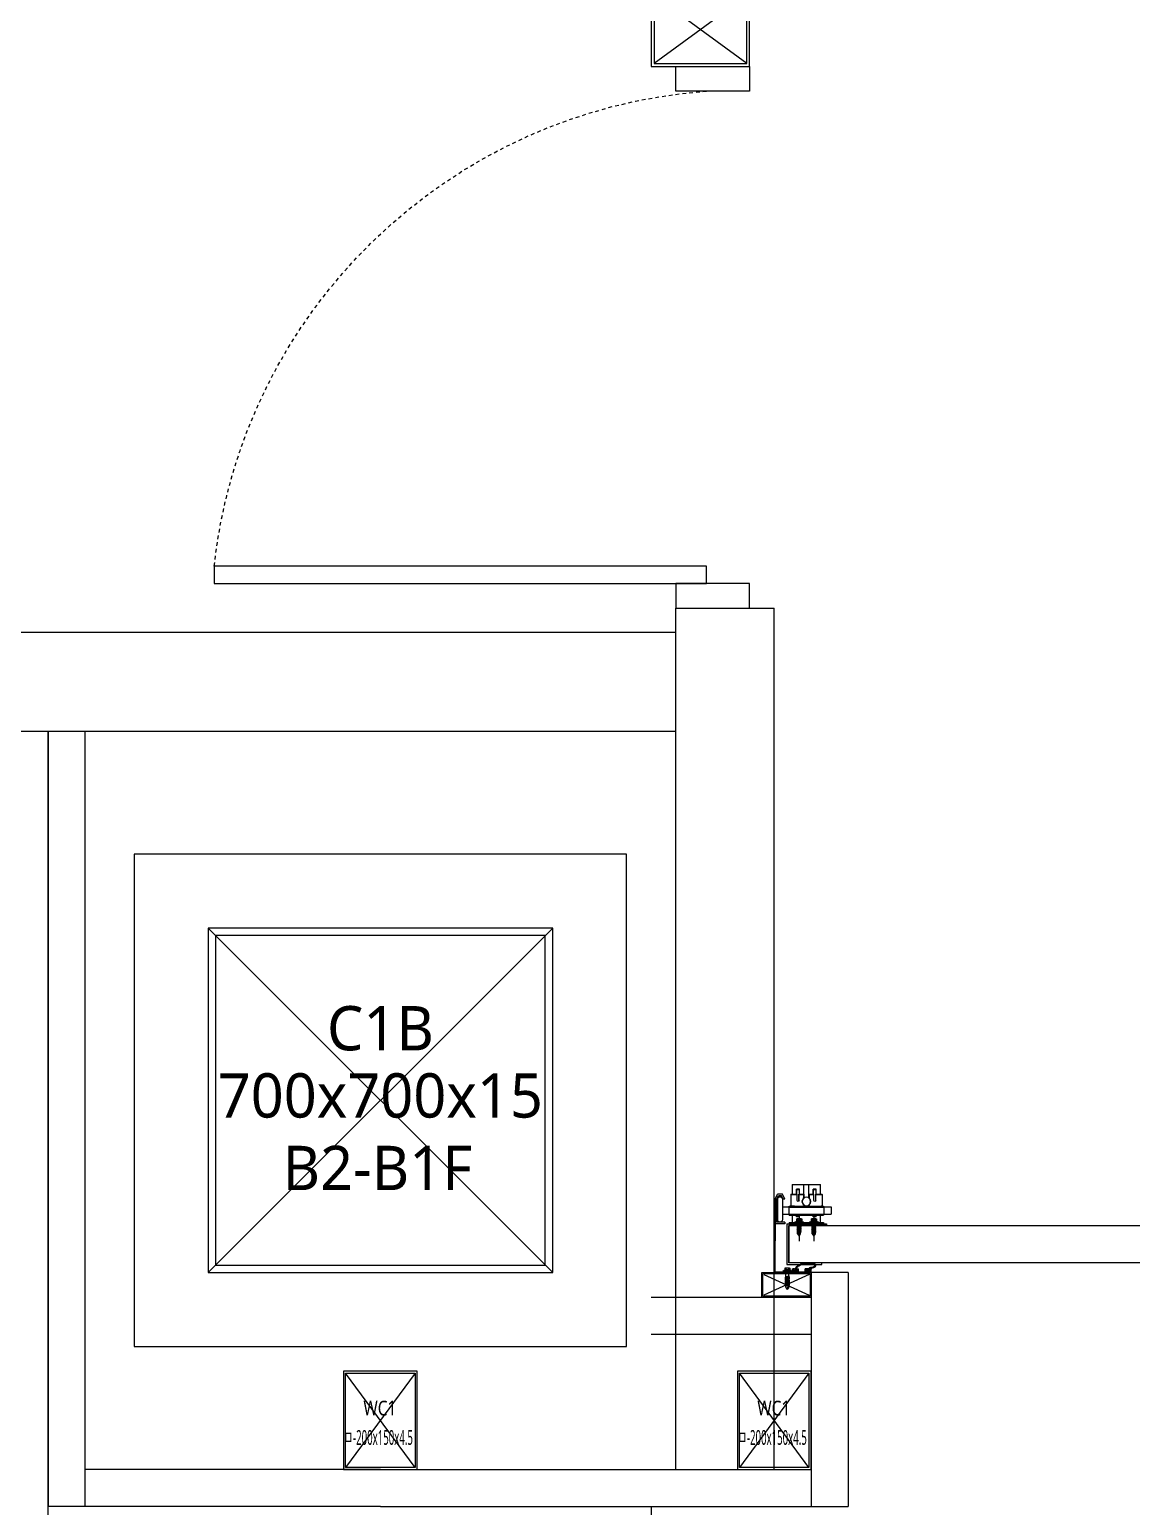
# Model space of a CAD drawing. Header units: millimetres. Extents: x 13515 to 183937, y -33900 to -660.
# Drawn here: x 57550.71 to 57585.74, y -20423.35 to -20376.39 of the extents above; entities that cross this region are included whole.
import ezdxf
from ezdxf.enums import TextEntityAlignment as Align

# ---------------------------------------------------------------- set-up
doc = ezdxf.new("R2010")
doc.units = ezdxf.units.MM
doc.header["$LTSCALE"] = 100
doc.header["$MEASUREMENT"] = 0
doc.header["$PDSIZE"] = -10
doc.linetypes.add('A0-000 XR 평면도$0$HID', pattern=[2.5, 1.5, -1])
doc.layers.get('0').update_dxf_attribs({"linetype": 'CONTINUOUS'})
doc.layers.get('Defpoints').update_dxf_attribs({"color": 171, "linetype": 'CONTINUOUS'})
doc.layers.add('#프레임 라인', color=189, linetype='CONTINUOUS', plot=False)
for name, color, linetype in [('A0-000 XR 평면도$0$DOOR', 4, 'CONTINUOUS'), ('A0-000 XR 평면도$0$DOOR(OPEN ELE)', 5, 'CONTINUOUS'), ('A0-000 XR 평면도$0$STEEL', 5, 'CONTINUOUS'), ('ELE9', 9, 'CONTINUOUS'), ('FIN(패널-T75 글라스울)', 6, 'CONTINUOUS'), ('h COLUMN', 252, 'CONTINUOUS'), ('OVERHEAD DOOR - 1', 4, 'CONTINUOUS'), ('OVERHEAD DOOR - ETC', 252, 'CONTINUOUS'), ('WC', 2, 'CONTINUOUS')]:
    doc.layers.add(name, color=color, linetype=linetype)
doc.styles.add('TE', font='malgun_0.ttf')

# ---------------------------------------------------------------- blocks, each defined once
blk = doc.blocks.new('*U143')
at = {"color": 0, "linetype": 'ByBlock'}
for p, q in [((100, 75), (-100, 75)), ((-100, 75), (-100, -75)), ((-95.5, 70.5), (95.5, 70.5)), ((-95.5, -70.5), (-95.5, 70.5)), ((95.5, 70.5), (95.5, -70.5)), ((100, -75), (100, 75)), ((-100, -75), (100, -75)), ((95.5, -70.5), (-95.5, -70.5))]:
    blk.add_line(p, q, dxfattribs=at)
at = {"layer": 'Defpoints'}
blk.add_point((0, 0), dxfattribs=at)
blk = doc.blocks.new('WC1')
at = {"layer": 'h COLUMN', "ltscale": 0.1}
for p, q in [((70.5, -95.5), (-70.5, 95.5)), ((70.5, 95.5), (-70.5, -95.5))]:
    blk.add_line(p, q, dxfattribs=at)
at = {"layer": 'h COLUMN', "ltscale": 0.1, "rotation": 90}
blk.add_blockref('*U143', (0, 0), dxfattribs=at)
at = {"layer": 'Defpoints', "style": 'TE'}
for s, width, p in [('WC1', 0.8, (-34.4, 24.8)), ('ㅁ-200x150x4.5', 0.5, (-74.3, -34.8))]:
    blk.add_text(s, height=30, dxfattribs=dict(at, width=width)).set_placement(p, align=Align.MIDDLE_LEFT)
blk = doc.blocks.new('지하2층 WC1 2 배치')
at = {"layer": 'WC'}
for p in [(49700, -77700), (50500, -77700)]:
    blk.add_blockref('WC1', p, dxfattribs=at)
blk = doc.blocks.new('C1B-B2-B1F')
at = {"layer": '#프레임 라인', "ltscale": 0.1}
blk.add_lwpolyline([(-500, -500), (500, -500), (500, 500), (-500, 500)], close=True, dxfattribs=at)
for points in [[(-350, -350), (350, -350), (350, 350), (-350, 350)], [(-335, -335), (335, -335), (335, 335), (-335, 335)]]:
    blk.add_lwpolyline(points, close=True)
at = {"layer": 'Defpoints', "ltscale": 10000}
for p, q in [((-350, -350), (350, 350)), ((350, -350), (-350, 350))]:
    blk.add_line(p, q, dxfattribs=at)
at = {"layer": 'Defpoints', "style": 'TE'}
for s, p in [('C1B', (0.1, 101.5)), ('700x700x15', (-0.1, -35.1)), ('B2-B1F', (-6, -182.3))]:
    blk.add_text(s, height=90, dxfattribs=at).set_placement(p, align=Align.CENTER)
blk = doc.blocks.new('A$Ca9da7916')
at = {"layer": 'OVERHEAD DOOR - ETC'}
h = blk.add_hatch(color=256, dxfattribs=at)
h.dxf.hatch_style = 1
edge = h.paths.add_edge_path()
edge.add_line((708.3, 872.7), (708.3, 870.7))
edge.add_spline(control_points=[(708.3, 870.7), (708.8, 871), (709.4, 871.3), (709.8, 871.7)], knot_values=[0, 0, 0, 0, 1.802776, 1.802776, 1.802776, 1.802776], degree=3, periodic=0)
edge.add_line((709.8, 871.7), (710, 872))
edge.add_line((710, 872), (710.7, 872.4))
edge.add_line((710.7, 872.4), (711.1, 873.3))
edge.add_line((711.1, 873.3), (711.5, 874.6))
edge.add_spline(control_points=[(711.5, 874.6), (712, 878.8), (712.6, 883.7), (718.5, 884.7), (720, 880.4), (721.2, 875.8), (721.6, 868), (720.8, 862.4), (720.2, 858.9)], knot_values=[0, 0, 0, 0, 10.510022, 12.30215, 15.888405, 21.408051, 27.790202, 38.523805, 38.523805, 38.523805, 38.523805], degree=3, periodic=0)
edge.add_spline(control_points=[(720.2, 858.9), (720.2, 858.9), (719.6, 855.7), (717.2, 848.1), (711.5, 843.1), (708.3, 840.3)], knot_values=[81.368069, 81.368069, 81.368069, 81.368069, 81.427954, 91.382666, 103.911951, 103.911951, 103.911951, 103.911951], degree=3, periodic=0)
edge.add_line((708.3, 840.3), (708.3, 839.7))
edge.add_line((708.3, 839.7), (706.3, 839.7))
edge.add_line((706.3, 839.7), (706.3, 847.7))
edge.add_line((706.3, 847.7), (708.3, 847.7))
edge.add_line((708.3, 847.7), (708.3, 842.3))
edge.add_spline(control_points=[(708.3, 842.3), (708.7, 842.6), (709.1, 843), (709.4, 843.3)], knot_values=[101.110526, 101.110526, 101.110526, 101.110526, 102.614786, 102.614786, 102.614786, 102.614786], degree=3, periodic=0)
edge.add_line((709.4, 843.3), (709.8, 843.3))
edge.add_line((709.8, 843.3), (709.8, 843.6))
edge.add_spline(control_points=[(709.8, 843.6), (709.9, 843.7), (710, 843.8), (711.3, 845), (712.4, 846.1), (713.9, 847.9), (714.4, 848.5), (715.2, 849.7), (715.6, 850.4), (716.8, 852.6), (717.5, 854.4), (718.3, 857), (718.5, 858), (718.7, 859), (718.7, 859), (718.8, 859.1)], knot_values=[81.408921, 81.408921, 81.408921, 81.408921, 81.846453, 81.846453, 86.724969, 86.724969, 89.164228, 89.164228, 91.603486, 91.603486, 97.394899, 97.394899, 100.290605, 100.290605, 100.605478, 100.605478, 100.605478, 100.605478], degree=3, periodic=0)
edge.add_spline(control_points=[(718.8, 859.1), (718.9, 859.9), (719.1, 860.7), (719.4, 862.7), (719.5, 863.9), (719.6, 865.7), (719.7, 866.3), (719.7, 866.9)], knot_values=[72.981686, 72.981686, 72.981686, 72.981686, 75.56252, 75.56252, 79.405214, 79.405214, 81.408921, 81.408921, 81.408921, 81.408921], degree=3, periodic=0)
edge.add_spline(control_points=[(719.7, 866.9), (719.8, 867.7), (719.8, 868.5), (719.9, 869.4), (719.9, 869.5), (719.9, 869.6)], knot_values=[24.457688, 24.457688, 24.457688, 24.457688, 26.980257, 26.980257, 27.239597, 27.239597, 27.239597, 27.239597], degree=3, periodic=0)
edge.add_spline(control_points=[(719.9, 869.6), (719.9, 870.5), (719.9, 871.4), (719.8, 873.3), (719.7, 874.3), (719.4, 876.3), (719.2, 877.2), (718.9, 878.7), (718.7, 879.2), (718.5, 880), (718.4, 880.2), (718.3, 880.8), (718.2, 881), (718, 881.6), (717.9, 881.8), (717.7, 882.3), (717.6, 882.5), (717.4, 882.7), (717.3, 882.8), (717.3, 882.8), (717.3, 882.8), (717.2, 882.8), (717.2, 882.8), (717.2, 882.9), (717.1, 882.9), (716.8, 882.8), (716.7, 882.8), (716.4, 882.7), (716.3, 882.7), (716, 882.5), (715.9, 882.4), (715.6, 882.1), (715.4, 881.8), (714.5, 881.5), (714.4, 880.9), (714, 880.1), (713.6, 879.4), (713.5, 878.4), (713.4, 877.8), (712.9, 874)], knot_values=[0, 0, 0, 0, 2.699013, 2.699013, 5.918469, 5.918469, 9.137924, 9.137924, 10.747652, 10.747652, 11.552515, 11.552515, 12.357379, 12.357379, 13.187027, 13.187027, 14.016674, 14.016674, 14.846322, 14.846322, 15.271824, 15.271824, 15.697327, 15.697327, 16.368626, 16.368626, 17.039926, 17.039926, 17.711225, 17.711225, 18.939482, 18.939482, 20.167739, 20.167739, 21.883718, 21.883718, 23.599698, 23.599698, 24.457688, 24.457688, 24.457688, 24.457688], degree=3, periodic=0)
edge.add_spline(control_points=[(712.9, 874), (712.8, 873.5), (712.6, 872.9), (712.1, 872), (711.8, 871.6), (711.4, 871.2), (711.3, 871), (711, 870.7), (710.8, 870.6), (710.3, 870.2), (710, 870), (709.5, 869.6), (709.3, 869.5), (708.3, 868.7)], knot_values=[0, 0, 0, 0, 1.654202, 1.654202, 2.776859, 2.776859, 3.338188, 3.338188, 3.899517, 3.899517, 4.888564, 4.888564, 5.545615, 5.545615, 5.545615, 5.545615], degree=3, periodic=0)
edge.add_line((708.3, 868.7), (708.3, 864.7))
edge.add_line((708.3, 864.7), (706.3, 864.7))
edge.add_line((706.3, 864.7), (706.3, 872.7))
edge.add_line((706.3, 872.7), (708.3, 872.7))
at = {"layer": 'FIN(패널-T75 글라스울)'}
for p, q in [((702, 950), (227, 950)), ((227, 0), (227, 950)), ((702, 950), (702, 875)), ((702, 875), (227, 875)), ((302, 0), (302, 875)), ((577, 550), (577, 875)), ((652, 550), (652, 875))]:
    blk.add_line(p, q, dxfattribs=at)
at = {"layer": 'OVERHEAD DOOR - 1', "lineweight": 0}
for p, q in [((722, 3370.4), (722, 829.6)), ((798, 829.6), (798, 3370.4)), ((798, 829.6), (722, 829.6))]:
    blk.add_line(p, q, dxfattribs=at)
at = {"layer": 'OVERHEAD DOOR - ETC'}
for p, q in [((798, 906.2), (798, 829.6)), ((801.2, 906.2), (798, 906.2)), ((801.2, 825.4), (801.2, 906.2)), ((801.2, 830.3), (801.2, 900.3)), ((803.5, 900.3), (801.2, 900.3)), ((803.5, 830.3), (803.5, 900.3)), ((818.5, 830.3), (818.5, 900.3)), ((835.5, 915.9), (820.5, 915.9)), ((820.5, 900.3), (820.5, 915.9)), ((820.5, 830.7), (820.5, 900.3)), ((820.5, 830.3), (820.5, 900.3)), ((835, 830.3), (835, 900.3)), ((835.5, 900.3), (835.5, 915.9)), ((835.5, 830.7), (835.5, 900.3)), ((837, 830.3), (837, 900.3)), ((702, 875), (652, 875)), ((652, 875), (652, 775)), ((654, 871), (654, 779)), ((698, 873), (656, 873)), ((698, 779), (656, 871)), ((698, 871), (656, 779)), ((700, 779), (700, 871)), ((702, 875), (708.8, 875)), ((702, 875), (702, 874.6)), ((702, 775), (702, 875)), ((702, 873.4), (702, 838.6)), ((703.3, 873.7), (708.3, 873.7)), ((703.3, 873.7), (703.3, 864.1)), ((706.3, 872.7), (706.3, 864.7)), ((706.3, 872.7), (708.3, 872.7)), ((706.3, 872.7), (708.3, 872.7)), ((706.3, 864.7), (706.3, 872.7)), ((706.3, 872.7), (708.3, 872.7)), ((706.3, 864.7), (706.3, 872.7)), ((708.3, 871.7), (708.3, 873.7)), ((708.3, 870.7), (708.3, 872.7)), ((708.3, 872.7), (708.3, 870.7)), ((708.3, 872.7), (708.3, 870.7)), ((708.3, 871.7), (709.8, 871.7)), ((709.8, 871.7), (709.8, 874)), ((710, 872), (709.8, 871.7)), ((710.7, 872.4), (710, 872)), ((711.1, 873.3), (710.7, 872.4)), ((711.5, 874.6), (711.1, 873.3)), ((718.8, 825.4), (718.8, 896.8)), ((718.8, 896.8), (722, 896.8)), ((816.5, 880.5), (766.1, 880.5)), ((776.3, 880.5), (781.1, 883.6)), ((781.3, 879.7), (776.3, 880.5)), ((781.1, 877.3), (776.3, 880.5)), ((781.1, 883.6), (784.6, 883.6)), ((781.1, 877.3), (785.4, 877.3)), ((783.8, 877.3), (781.3, 879.7)), ((783.2, 883.6), (785, 879.3)), ((784.6, 884.6), (783.8, 883.6)), ((785, 879.3), (783.8, 877.3)), ((784.2, 883.6), (784.6, 884.6)), ((784.6, 884.6), (788, 876.3)), ((784.6, 884.6), (788, 876.3)), ((784.6, 883.6), (784.6, 884.6)), ((784.6, 884.6), (785.4, 883.6)), ((787.2, 877.3), (784.6, 883.6)), ((785, 879.3), (786.2, 876.3)), ((785, 879.3), (786.2, 876.3)), ((785, 878.3), (785, 879.3)), ((785, 879.3), (785.8, 878.3)), ((785.4, 877.3), (785, 878.3)), ((785.4, 883.6), (786.4, 883.6)), ((785.4, 883.6), (788, 877.3)), ((786.2, 876.3), (785.4, 877.3)), ((786.4, 884.6), (785.6, 883.6)), ((785.8, 878.3), (786.2, 877.3)), ((786, 883.6), (786.4, 884.6)), ((786.2, 877.3), (787.2, 877.3)), ((786.6, 877.3), (786.2, 876.3)), ((786.2, 876.3), (787, 877.3)), ((786.2, 877.3), (786.2, 876.3)), ((786.4, 884.6), (789.9, 876.3)), ((786.4, 884.6), (789.9, 876.3)), ((786.4, 883.6), (786.4, 884.6)), ((786.4, 884.6), (787.2, 883.6)), ((789.1, 877.3), (786.4, 883.6)), ((787.2, 883.6), (788.3, 883.6)), ((787.2, 883.6), (789.9, 877.3)), ((788, 876.3), (787.2, 877.3)), ((788.3, 884.6), (787.5, 883.6)), ((787.9, 883.6), (788.3, 884.6)), ((788, 877.3), (789.1, 877.3)), ((788.4, 877.3), (788, 876.3)), ((788, 876.3), (788.8, 877.3)), ((788, 877.3), (788, 876.3)), ((788.3, 884.6), (791.7, 876.3)), ((788.3, 884.6), (791.7, 876.3)), ((788.3, 883.6), (788.3, 884.6)), ((788.3, 884.6), (789.1, 883.6)), ((790.9, 877.3), (788.3, 883.6)), ((789.1, 883.6), (790.1, 883.6)), ((789.1, 883.6), (791.7, 877.3)), ((789.9, 876.3), (789.1, 877.3)), ((790.1, 884.6), (789.3, 883.6)), ((789.7, 883.6), (790.1, 884.6)), ((789.9, 877.3), (790.9, 877.3)), ((790.3, 877.3), (789.9, 876.3)), ((789.9, 876.3), (790.7, 877.3)), ((789.9, 877.3), (789.9, 876.3)), ((790.1, 884.6), (793.5, 876.3)), ((790.1, 884.6), (793.5, 876.3)), ((790.1, 883.6), (790.1, 884.6)), ((790.1, 884.6), (790.9, 883.6)), ((792.7, 877.3), (790.1, 883.6)), ((790.9, 883.6), (791.9, 883.6)), ((790.9, 883.6), (793.5, 877.3)), ((791.7, 876.3), (790.9, 877.3)), ((791.9, 884.6), (791.1, 883.6)), ((791.5, 883.6), (791.9, 884.6)), ((791.7, 877.3), (792.7, 877.3)), ((792.1, 877.3), (791.7, 876.3)), ((791.7, 876.3), (792.5, 877.3)), ((791.7, 877.3), (791.7, 876.3)), ((791.9, 884.6), (795.4, 876.3)), ((791.9, 884.6), (795.4, 876.3)), ((791.9, 883.6), (791.9, 884.6)), ((791.9, 884.6), (792.7, 883.6)), ((794.6, 877.3), (791.9, 883.6)), ((792.7, 883.6), (793.8, 883.6)), ((792.7, 883.6), (795.4, 877.3)), ((793.5, 876.3), (792.7, 877.3)), ((793.8, 884.6), (793, 883.6)), ((793.4, 883.6), (793.8, 884.6)), ((793.5, 877.3), (794.6, 877.3)), ((793.9, 877.3), (793.5, 876.3)), ((793.5, 876.3), (794.3, 877.3)), ((793.5, 877.3), (793.5, 876.3)), ((793.8, 884.6), (797.2, 876.3)), ((793.8, 884.6), (797.2, 876.3)), ((793.8, 883.6), (793.8, 884.6)), ((793.8, 884.6), (794.6, 883.6)), ((796.4, 877.3), (793.8, 883.6)), ((794.6, 883.6), (795.6, 883.6)), ((794.6, 883.6), (797.2, 877.3)), ((795.4, 876.3), (794.6, 877.3)), ((795.6, 884.6), (794.8, 883.6)), ((795.2, 883.6), (795.6, 884.6)), ((795.4, 877.3), (796.4, 877.3)), ((795.8, 877.3), (795.4, 876.3)), ((795.4, 876.3), (796.2, 877.3)), ((795.4, 877.3), (795.4, 876.3)), ((795.6, 884.6), (799, 876.3)), ((795.6, 884.6), (799, 876.3)), ((795.6, 883.6), (795.6, 884.6)), ((795.6, 884.6), (796.4, 883.6)), ((798.2, 877.3), (795.6, 883.6)), ((796.4, 883.6), (797.4, 883.6)), ((796.4, 883.6), (799, 877.3)), ((797.2, 876.3), (796.4, 877.3)), ((797.4, 884.6), (796.6, 883.6)), ((797, 883.6), (797.4, 884.6)), ((797.2, 877.3), (798.2, 877.3)), ((797.6, 877.3), (797.2, 876.3)), ((797.2, 876.3), (798, 877.3)), ((797.2, 877.3), (797.2, 876.3)), ((797.4, 884.6), (800.9, 876.3)), ((797.4, 884.6), (800.9, 876.3)), ((797.4, 883.6), (797.4, 884.6)), ((797.4, 884.6), (798.2, 883.6)), ((800, 877.3), (797.4, 883.6)), ((798.2, 883.6), (799.3, 883.6)), ((798.2, 883.6), (800.9, 877.3)), ((799, 876.3), (798.2, 877.3)), ((799.3, 884.6), (798.5, 883.6)), ((798.9, 883.6), (799.3, 884.6)), ((799, 877.3), (800, 877.3)), ((799.4, 877.3), (799, 876.3)), ((799, 876.3), (799.8, 877.3)), ((799, 877.3), (799, 876.3)), ((799.3, 884.6), (802.7, 876.3)), ((799.3, 884.6), (802.7, 876.3)), ((799.3, 883.6), (799.3, 884.6)), ((799.3, 884.6), (800.1, 883.6)), ((801.9, 877.3), (799.3, 883.6)), ((800.9, 876.3), (800, 877.3)), ((800.1, 883.6), (801.1, 883.6)), ((800.1, 883.6), (802.7, 877.3)), ((801.1, 884.6), (800.3, 883.6)), ((800.7, 883.6), (801.1, 884.6)), ((800.9, 877.3), (801.9, 877.3)), ((801.3, 877.3), (800.9, 876.3)), ((800.9, 876.3), (801.7, 877.3)), ((800.9, 877.3), (800.9, 876.3)), ((801.1, 884.6), (803.5, 878.7)), ((801.1, 883.6), (801.1, 884.6)), ((801.1, 884.6), (801.9, 883.6)), ((803.5, 877.8), (801.1, 883.6)), ((801.9, 883.6), (803.5, 883.6)), ((801.9, 883.6), (803.5, 879.8)), ((802.7, 876.3), (801.9, 877.3)), ((802.7, 877.3), (803.5, 877.3)), ((803.1, 877.3), (802.7, 876.3)), ((802.7, 876.3), (803.5, 877.3)), ((802.7, 877.3), (802.7, 876.3)), ((803.5, 894), (818.5, 894)), ((803.5, 894), (804.5, 894)), ((804.3, 889.5), (803.5, 889.5)), ((803.5, 889.5), (803.5, 871.5)), ((803.5, 871.5), (804.3, 871.5)), ((807.3, 884.8), (804.3, 889.5)), ((804.3, 889.5), (804.3, 871.5)), ((804.3, 871.5), (804.3, 889.5)), ((804.3, 871.5), (807.3, 876.2)), ((811, 885.7), (807.3, 885.7)), ((807.3, 885.7), (807.3, 875.2)), ((807.3, 876.2), (807.3, 884.8)), ((811, 883.2), (807.3, 883.2)), ((811, 877.7), (807.3, 877.7)), ((811, 875.2), (807.3, 875.2)), ((811.5, 884.5), (811.5, 876.4)), ((815.5, 885.3), (815.5, 879.3)), ((815.5, 885.3), (818.5, 885.3)), ((815.5, 879.3), (818.5, 879.3)), ((815.8, 885), (815.8, 879.5)), ((815.8, 885), (818.5, 885)), ((815.8, 879.5), (818.5, 879.5)), ((837, 889.6), (837.4, 896.2)), ((837.1, 894), (837, 894)), ((860.5, 897), (838.4, 897)), ((848.5, 884.3), (861.5, 884.3)), ((848.5, 884.1), (861.5, 884.1)), ((848.5, 880.5), (861.5, 880.5)), ((848.5, 880.3), (861.5, 880.3)), ((861.5, 870.8), (853.6, 870.8)), ((854, 870.3), (880.2, 870.3)), ((860.5, 884.1), (860.5, 897)), ((860.5, 897), (861.5, 896.5)), ((860.5, 870.8), (860.5, 880.5)), ((861.5, 884.1), (861.5, 896.5)), ((861.5, 894), (881.2, 894)), ((861.5, 885.3), (871.2, 885.3)), ((861.5, 885), (871, 885)), ((861.5, 870.8), (861.5, 880.5)), ((861.5, 879.5), (871, 879.5)), ((861.5, 879.3), (871.2, 879.3)), ((871, 879.5), (871, 885)), ((871.2, 885.3), (871.2, 879.3)), ((881.2, 836.5), (881.2, 894)), ((702, 848), (702, 800)), ((703, 856), (703.3, 856.5)), ((703.3, 855.5), (703, 856)), ((703.3, 864.1), (708.3, 864.1)), ((703.3, 856.5), (703.3, 861.8)), ((703.3, 850.2), (703.3, 855.5)), ((703.3, 847.9), (708.3, 847.9)), ((703.3, 838.3), (703.3, 847.9)), ((704.3, 862.8), (709.8, 862.8)), ((704.3, 849.2), (709.8, 849.2)), ((706.3, 864.7), (708.3, 864.7)), ((708.3, 864.7), (706.3, 864.7)), ((708.3, 864.7), (706.3, 864.7)), ((706.3, 839.7), (706.3, 847.7)), ((706.3, 847.7), (708.3, 847.7)), ((706.3, 839.7), (706.3, 847.7)), ((706.3, 847.7), (708.3, 847.7)), ((706.3, 839.7), (706.3, 847.7)), ((706.3, 847.7), (708.3, 847.7)), ((708.3, 868.7), (708.3, 864.1)), ((708.3, 868.7), (709.8, 868.7)), ((708.3, 864.7), (708.3, 868.7)), ((708.3, 868.7), (708.3, 864.7)), ((708.3, 868.7), (708.3, 864.7)), ((708.3, 843.3), (708.3, 847.9)), ((708.3, 847.7), (708.3, 842.3)), ((708.3, 847.7), (708.3, 842.3)), ((708.3, 847.7), (708.3, 842.3)), ((708.3, 843.3), (709.8, 843.3)), ((708.3, 840.3), (708.3, 838.3)), ((708.3, 840.3), (709.8, 840.3)), ((708.3, 840.3), (708.3, 839.7)), ((708.3, 840.3), (708.3, 839.7)), ((708.3, 840.3), (708.3, 839.7)), ((709.4, 843.3), (709.8, 843.3)), ((709.4, 843.3), (709.8, 843.3)), ((709.8, 868.7), (709.8, 862.8)), ((709.8, 843.3), (709.8, 849.2)), ((709.8, 843.3), (709.8, 843.6)), ((709.8, 843.3), (709.8, 843.6)), ((709.8, 840.3), (709.8, 838)), ((816.5, 850.5), (766.1, 850.5)), ((776.3, 850.5), (781.1, 853.6)), ((781.3, 849.7), (776.3, 850.5)), ((781.1, 847.3), (776.3, 850.5)), ((781.1, 853.6), (784.6, 853.6)), ((781.1, 847.3), (785.4, 847.3)), ((783.8, 847.3), (781.3, 849.7)), ((783.2, 853.6), (785, 849.3)), ((784.6, 854.6), (783.8, 853.6)), ((785, 849.3), (783.8, 847.3)), ((784.2, 853.6), (784.6, 854.6)), ((784.6, 854.6), (788, 846.3)), ((784.6, 854.6), (788, 846.3)), ((784.6, 853.6), (784.6, 854.6)), ((784.6, 854.6), (785.4, 853.6)), ((787.2, 847.3), (784.6, 853.6)), ((785, 849.3), (786.2, 846.3)), ((785, 849.3), (786.2, 846.3)), ((785, 848.3), (785, 849.3)), ((785, 849.3), (785.8, 848.3)), ((785.4, 847.3), (785, 848.3)), ((785.4, 853.6), (786.4, 853.6)), ((785.4, 853.6), (788, 847.3)), ((786.2, 846.3), (785.4, 847.3)), ((786.4, 854.6), (785.6, 853.6)), ((785.8, 848.3), (786.2, 847.3)), ((786, 853.6), (786.4, 854.6)), ((786.2, 847.3), (787.2, 847.3)), ((786.6, 847.3), (786.2, 846.3)), ((786.2, 846.3), (787, 847.3)), ((786.2, 847.3), (786.2, 846.3)), ((786.4, 854.6), (789.9, 846.3)), ((786.4, 854.6), (789.9, 846.3)), ((786.4, 853.6), (786.4, 854.6)), ((786.4, 854.6), (787.2, 853.6)), ((789.1, 847.3), (786.4, 853.6)), ((787.2, 853.6), (788.3, 853.6)), ((787.2, 853.6), (789.9, 847.3)), ((788, 846.3), (787.2, 847.3)), ((788.3, 854.6), (787.5, 853.6)), ((787.9, 853.6), (788.3, 854.6)), ((788, 847.3), (789.1, 847.3)), ((788.4, 847.3), (788, 846.3)), ((788, 846.3), (788.8, 847.3)), ((788, 847.3), (788, 846.3)), ((788.3, 854.6), (791.7, 846.3)), ((788.3, 854.6), (791.7, 846.3)), ((788.3, 853.6), (788.3, 854.6)), ((788.3, 854.6), (789.1, 853.6)), ((790.9, 847.3), (788.3, 853.6)), ((789.1, 853.6), (790.1, 853.6)), ((789.1, 853.6), (791.7, 847.3)), ((789.9, 846.3), (789.1, 847.3)), ((790.1, 854.6), (789.3, 853.6)), ((789.7, 853.6), (790.1, 854.6)), ((789.9, 847.3), (790.9, 847.3)), ((790.3, 847.3), (789.9, 846.3)), ((789.9, 846.3), (790.7, 847.3)), ((789.9, 847.3), (789.9, 846.3)), ((790.1, 854.6), (793.5, 846.3)), ((790.1, 854.6), (793.5, 846.3)), ((790.1, 853.6), (790.1, 854.6)), ((790.1, 854.6), (790.9, 853.6)), ((792.7, 847.3), (790.1, 853.6)), ((790.9, 853.6), (791.9, 853.6)), ((790.9, 853.6), (793.5, 847.3)), ((791.7, 846.3), (790.9, 847.3)), ((791.9, 854.6), (791.1, 853.6)), ((791.5, 853.6), (791.9, 854.6)), ((791.7, 847.3), (792.7, 847.3)), ((792.1, 847.3), (791.7, 846.3)), ((791.7, 846.3), (792.5, 847.3)), ((791.7, 847.3), (791.7, 846.3)), ((791.9, 854.6), (795.4, 846.3)), ((791.9, 854.6), (795.4, 846.3)), ((791.9, 853.6), (791.9, 854.6)), ((791.9, 854.6), (792.7, 853.6)), ((794.6, 847.3), (791.9, 853.6)), ((792.7, 853.6), (793.8, 853.6)), ((792.7, 853.6), (795.4, 847.3)), ((793.5, 846.3), (792.7, 847.3)), ((793.8, 854.6), (793, 853.6)), ((793.4, 853.6), (793.8, 854.6)), ((793.5, 847.3), (794.6, 847.3)), ((793.9, 847.3), (793.5, 846.3)), ((793.5, 846.3), (794.3, 847.3)), ((793.5, 847.3), (793.5, 846.3)), ((793.8, 854.6), (797.2, 846.3)), ((793.8, 854.6), (797.2, 846.3)), ((793.8, 853.6), (793.8, 854.6)), ((793.8, 854.6), (794.6, 853.6)), ((796.4, 847.3), (793.8, 853.6)), ((794.6, 853.6), (795.6, 853.6)), ((794.6, 853.6), (797.2, 847.3)), ((795.4, 846.3), (794.6, 847.3)), ((795.6, 854.6), (794.8, 853.6)), ((795.2, 853.6), (795.6, 854.6)), ((795.4, 847.3), (796.4, 847.3)), ((795.8, 847.3), (795.4, 846.3)), ((795.4, 846.3), (796.2, 847.3)), ((795.4, 847.3), (795.4, 846.3)), ((795.6, 854.6), (799, 846.3)), ((795.6, 854.6), (799, 846.3)), ((795.6, 853.6), (795.6, 854.6)), ((795.6, 854.6), (796.4, 853.6)), ((798.2, 847.3), (795.6, 853.6)), ((796.4, 853.6), (797.4, 853.6)), ((796.4, 853.6), (799, 847.3)), ((797.2, 846.3), (796.4, 847.3)), ((797.4, 854.6), (796.6, 853.6)), ((797, 853.6), (797.4, 854.6)), ((797.2, 847.3), (798.2, 847.3)), ((797.6, 847.3), (797.2, 846.3)), ((797.2, 846.3), (798, 847.3)), ((797.2, 847.3), (797.2, 846.3)), ((797.4, 854.6), (800.9, 846.3)), ((797.4, 854.6), (800.9, 846.3)), ((797.4, 853.6), (797.4, 854.6)), ((797.4, 854.6), (798.2, 853.6)), ((800, 847.3), (797.4, 853.6)), ((798.2, 853.6), (799.3, 853.6)), ((798.2, 853.6), (800.9, 847.3)), ((799, 846.3), (798.2, 847.3)), ((799.3, 854.6), (798.5, 853.6)), ((798.9, 853.6), (799.3, 854.6)), ((799, 847.3), (800, 847.3)), ((799.4, 847.3), (799, 846.3)), ((799, 846.3), (799.8, 847.3)), ((799, 847.3), (799, 846.3)), ((799.3, 854.6), (802.7, 846.3)), ((799.3, 854.6), (802.7, 846.3)), ((799.3, 853.6), (799.3, 854.6)), ((799.3, 854.6), (800.1, 853.6)), ((801.9, 847.3), (799.3, 853.6)), ((800.9, 846.3), (800, 847.3)), ((800.1, 853.6), (801.1, 853.6)), ((800.1, 853.6), (802.7, 847.3)), ((801.1, 854.6), (800.3, 853.6)), ((800.7, 853.6), (801.1, 854.6)), ((800.9, 847.3), (801.9, 847.3)), ((801.3, 847.3), (800.9, 846.3)), ((800.9, 846.3), (801.7, 847.3)), ((800.9, 847.3), (800.9, 846.3)), ((801.1, 854.6), (803.5, 848.7)), ((801.1, 853.6), (801.1, 854.6)), ((801.1, 854.6), (801.9, 853.6)), ((803.5, 847.8), (801.1, 853.6)), ((801.9, 853.6), (803.5, 853.6)), ((801.9, 853.6), (803.5, 849.8)), ((802.7, 846.3), (801.9, 847.3)), ((802.7, 847.3), (803.5, 847.3)), ((803.1, 847.3), (802.7, 846.3)), ((802.7, 846.3), (803.5, 847.3)), ((802.7, 847.3), (802.7, 846.3)), ((804.3, 859.5), (803.5, 859.5)), ((803.5, 859.5), (803.5, 841.5)), ((803.5, 841.5), (804.3, 841.5)), ((807.3, 854.8), (804.3, 859.5)), ((804.3, 859.5), (804.3, 841.5)), ((804.3, 841.5), (804.3, 859.5)), ((804.3, 841.5), (807.3, 846.2)), ((811, 855.7), (807.3, 855.7)), ((807.3, 855.7), (807.3, 845.2)), ((807.3, 846.2), (807.3, 854.8)), ((811, 853.2), (807.3, 853.2)), ((811, 847.7), (807.3, 847.7)), ((811, 845.2), (807.3, 845.2)), ((811.5, 854.5), (811.5, 846.4)), ((815.5, 851.3), (815.5, 845.3)), ((815.5, 851.3), (818.5, 851.3)), ((815.5, 845.3), (818.5, 845.3)), ((815.8, 851), (815.8, 845.5)), ((815.8, 851), (818.5, 851)), ((815.8, 845.5), (818.5, 845.5)), ((837, 840.9), (837.4, 834.3)), ((848.5, 850.3), (861.5, 850.3)), ((848.5, 850.1), (861.5, 850.1)), ((848.5, 846.5), (861.5, 846.5)), ((848.5, 846.3), (861.5, 846.3)), ((861.5, 859.8), (853.6, 859.8)), ((854, 860.3), (880.2, 860.3)), ((860.5, 850.1), (860.5, 859.8)), ((860.5, 833.5), (860.5, 846.5)), ((861.5, 850.1), (861.5, 859.8)), ((861.5, 851.3), (871.2, 851.3)), ((861.5, 851), (871, 851)), ((861.5, 834), (861.5, 846.5)), ((861.5, 845.5), (871, 845.5)), ((861.5, 845.3), (871.2, 845.3)), ((871, 845.5), (871, 851)), ((871.2, 851.3), (871.2, 845.3)), ((881.2, 861.3), (881.2, 869.3)), ((672.4, 829.7), (667.6, 826.5)), ((672.5, 827.2), (667.6, 826.5)), ((667.6, 826.5), (672.4, 823.4)), ((672.4, 829.7), (676.6, 829.7)), ((672.4, 823.4), (675.8, 823.4)), ((675, 829.7), (672.5, 827.2)), ((674.4, 823.4), (676.2, 827.6)), ((676.2, 827.6), (675, 829.7)), ((675.8, 822.4), (675, 823.4)), ((675.4, 823.4), (675.8, 822.4)), ((675.8, 822.4), (679.2, 830.7)), ((675.8, 822.4), (679.2, 830.7)), ((678.4, 829.7), (675.8, 823.4)), ((675.8, 823.4), (675.8, 822.4)), ((675.8, 822.4), (676.6, 823.4)), ((676.2, 827.6), (677.4, 830.7)), ((676.2, 827.6), (677.4, 830.7)), ((676.6, 829.7), (676.2, 828.6)), ((676.2, 828.6), (676.2, 827.6)), ((676.2, 827.6), (677, 828.6)), ((677.4, 830.7), (676.6, 829.7)), ((676.6, 823.4), (679.2, 829.7)), ((676.6, 823.4), (677.7, 823.4)), ((677.7, 822.4), (676.9, 823.4)), ((677, 828.6), (677.4, 829.7)), ((677.3, 823.4), (677.7, 822.4)), ((677.4, 829.7), (677.4, 830.7)), ((677.8, 829.7), (677.4, 830.7)), ((677.4, 830.7), (678.2, 829.7)), ((677.4, 829.7), (678.4, 829.7)), ((677.7, 822.4), (681.1, 830.7)), ((677.7, 822.4), (681.1, 830.7)), ((680.3, 829.7), (677.7, 823.4)), ((677.7, 823.4), (677.7, 822.4)), ((677.7, 822.4), (678.5, 823.4)), ((679.2, 830.7), (678.4, 829.7)), ((678.5, 823.4), (681.1, 829.7)), ((678.5, 823.4), (679.5, 823.4)), ((679.5, 822.4), (678.7, 823.4)), ((679.1, 823.4), (679.5, 822.4)), ((679.6, 829.7), (679.2, 830.7)), ((679.2, 830.7), (680, 829.7)), ((679.2, 829.7), (679.2, 830.7)), ((679.2, 829.7), (680.3, 829.7)), ((679.5, 822.4), (682.9, 830.7)), ((679.5, 822.4), (682.9, 830.7)), ((682.1, 829.7), (679.5, 823.4)), ((679.5, 823.4), (679.5, 822.4)), ((679.5, 822.4), (680.3, 823.4)), ((681.1, 830.7), (680.3, 829.7)), ((680.3, 823.4), (682.9, 829.7)), ((680.3, 823.4), (681.3, 823.4)), ((681.3, 822.4), (680.5, 823.4)), ((680.9, 823.4), (681.3, 822.4)), ((681.5, 829.7), (681.1, 830.7)), ((681.1, 830.7), (681.9, 829.7)), ((681.1, 829.7), (681.1, 830.7)), ((681.1, 829.7), (682.1, 829.7)), ((681.3, 822.4), (684.7, 830.7)), ((681.3, 822.4), (684.7, 830.7)), ((683.9, 829.7), (681.3, 823.4)), ((681.3, 823.4), (681.3, 822.4)), ((681.3, 822.4), (682.1, 823.4)), ((682.9, 830.7), (682.1, 829.7)), ((682.1, 823.4), (684.7, 829.7)), ((682.1, 823.4), (683.2, 823.4)), ((683.2, 822.4), (682.4, 823.4)), ((682.8, 823.4), (683.2, 822.4)), ((682.9, 829.7), (682.9, 830.7)), ((683.3, 829.7), (682.9, 830.7)), ((682.9, 830.7), (683.7, 829.7)), ((682.9, 829.7), (683.9, 829.7)), ((683.2, 822.4), (686.6, 830.7)), ((683.2, 822.4), (686.6, 830.7)), ((685.8, 829.7), (683.2, 823.4)), ((683.2, 823.4), (683.2, 822.4)), ((683.2, 822.4), (684, 823.4)), ((684.7, 830.7), (683.9, 829.7)), ((684, 823.4), (686.6, 829.7)), ((684, 823.4), (685, 823.4)), ((685, 822.4), (684.2, 823.4)), ((684.6, 823.4), (685, 822.4)), ((685.1, 829.7), (684.7, 830.7)), ((684.7, 830.7), (685.5, 829.7)), ((684.7, 829.7), (684.7, 830.7)), ((684.7, 829.7), (685.8, 829.7)), ((685, 822.4), (688.4, 830.7)), ((685, 822.4), (688.4, 830.7)), ((687.6, 829.7), (685, 823.4)), ((685, 823.4), (685, 822.4)), ((685, 822.4), (685.8, 823.4)), ((686.6, 830.7), (685.8, 829.7)), ((685.8, 823.4), (688.4, 829.7)), ((685.8, 823.4), (686.8, 823.4)), ((686.8, 822.4), (686, 823.4)), ((686.4, 823.4), (686.8, 822.4)), ((687, 829.7), (686.6, 830.7)), ((686.6, 830.7), (687.4, 829.7)), ((686.6, 829.7), (686.6, 830.7)), ((686.6, 829.7), (687.6, 829.7)), ((686.8, 822.4), (690.2, 830.7)), ((686.8, 822.4), (690.2, 830.7)), ((689.4, 829.7), (686.8, 823.4)), ((686.8, 823.4), (686.8, 822.4)), ((686.8, 822.4), (687.6, 823.4)), ((688.4, 830.7), (687.6, 829.7)), ((687.6, 823.4), (690.2, 829.7)), ((687.6, 823.4), (688.7, 823.4)), ((688.7, 822.4), (687.9, 823.4)), ((688.3, 823.4), (688.7, 822.4)), ((688.8, 829.7), (688.4, 830.7)), ((688.4, 830.7), (689.2, 829.7)), ((688.4, 829.7), (688.4, 830.7)), ((688.4, 829.7), (689.4, 829.7)), ((688.7, 822.4), (692.1, 830.7)), ((688.7, 822.4), (692.1, 830.7)), ((691.3, 829.7), (688.7, 823.4)), ((688.7, 823.4), (688.7, 822.4)), ((688.7, 822.4), (689.5, 823.4)), ((690.2, 830.7), (689.4, 829.7)), ((689.5, 823.4), (692.1, 829.7)), ((689.5, 823.4), (690.5, 823.4)), ((690.5, 822.4), (689.7, 823.4)), ((690.1, 823.4), (690.5, 822.4)), ((690.6, 829.7), (690.2, 830.7)), ((690.2, 830.7), (691, 829.7)), ((690.2, 829.7), (690.2, 830.7)), ((690.2, 829.7), (691.3, 829.7)), ((690.5, 822.4), (693.9, 830.7)), ((690.5, 822.4), (693.9, 830.7)), ((693.1, 829.7), (690.5, 823.4)), ((690.5, 823.4), (690.5, 822.4)), ((690.5, 822.4), (691.3, 823.4)), ((692.1, 830.7), (691.3, 829.7)), ((691.3, 823.4), (693.9, 829.7)), ((691.3, 823.4), (692.3, 823.4)), ((692.3, 822.4), (691.5, 823.4)), ((691.9, 823.4), (692.3, 822.4)), ((692.5, 829.7), (692.1, 830.7)), ((692.1, 830.7), (692.9, 829.7)), ((692.1, 829.7), (692.1, 830.7)), ((692.1, 829.7), (693.1, 829.7)), ((694.7, 829.1), (692.3, 823.4)), ((692.3, 822.4), (694.7, 828.3)), ((692.3, 823.4), (692.3, 822.4)), ((692.3, 822.4), (693.1, 823.4)), ((693.9, 830.7), (693.1, 829.7)), ((693.1, 823.4), (694.7, 827.2)), ((693.1, 823.4), (702, 823.4)), ((694.3, 829.7), (693.9, 830.7)), ((693.9, 830.7), (694.7, 829.7)), ((693.9, 829.7), (693.9, 830.7)), ((693.9, 829.7), (702, 829.7)), ((703.6, 838.5), (702, 838.5)), ((702, 837), (702, 837.4)), ((702, 837), (708.8, 837)), ((703.3, 838.3), (708.3, 838.3)), ((703.6, 801.6), (703.6, 838.5)), ((703.6, 817.5), (703.6, 835.5)), ((703.6, 835.5), (704.4, 835.5)), ((704.4, 817.5), (703.6, 817.5)), ((704.4, 835.5), (704.4, 817.5)), ((704.4, 817.5), (704.4, 835.5)), ((704.4, 835.5), (707.4, 830.8)), ((707.4, 822.2), (704.4, 817.5)), ((706.3, 839.7), (708.3, 839.7)), ((708.3, 839.7), (706.3, 839.7)), ((708.3, 839.7), (706.3, 839.7)), ((707.4, 821.3), (707.4, 831.8)), ((711.1, 831.8), (707.4, 831.8)), ((707.4, 830.8), (707.4, 822.2)), ((711.1, 829.2), (707.4, 829.2)), ((711.1, 823.8), (707.4, 823.8)), ((711.1, 821.3), (707.4, 821.3)), ((711.6, 822.4), (711.6, 830.6)), ((801.2, 825.4), (718.8, 825.4)), ((798, 828.6), (722, 828.6)), ((803.5, 830.3), (801.2, 830.3)), ((801.2, 821.6), (801.2, 801.6)), ((804.4, 821.6), (801.2, 821.6)), ((803.5, 836.5), (804.5, 836.5)), ((804.4, 821.6), (804.4, 804.8)), ((818.5, 836.5), (804.5, 836.5)), ((851.2, 816.6), (809.5, 816.6)), ((820.5, 817.9), (820.5, 830.7)), ((820.5, 816.6), (820.5, 826.4)), ((835.5, 817.9), (835.5, 830.7)), ((835.5, 816.6), (835.5, 826.4)), ((837.1, 836.5), (837, 836.5)), ((860.5, 833.5), (838.4, 833.5)), ((851.2, 821.6), (861.2, 816.6)), ((851.2, 821.6), (851.2, 818)), ((851.2, 818), (858, 814.6)), ((858, 814.6), (858, 808.6)), ((860.5, 833.5), (861.5, 834)), ((861.2, 816.6), (861.2, 806.6)), ((881.2, 836.5), (861.5, 836.5)), ((702, 800), (851.2, 800)), ((703.6, 801.6), (851.2, 801.6)), ((851.2, 801.6), (766.9, 801.6)), ((850.4, 804.8), (804.4, 804.8)), ((851.2, 806.6), (809.5, 806.6)), ((850.4, 804.8), (858, 808.6)), ((851.2, 801.6), (861.2, 806.6)), ((851.2, 801.6), (851.2, 800)), ((652, 775), (702, 775)), ((656, 777), (698, 777))]:
    blk.add_line(p, q, dxfattribs=at)
for radius in [9, 8.5]:
    blk.add_circle((846.5, 865.3), radius, dxfattribs=at)
for centre, radius, start, end in [((827.8, 765.8), 134.7, 86.0638, 93.9362), ((656, 871), 2, 90, 180), ((698, 871), 2, 0, 90), ((702.4, 874), 0.671, 123.5584, 236.4416), ((708.8, 874), 1, 0, 90), ((809.6, 884.4), 1.86, 316.9662, 43.0338), ((803.9, 880.5), 7.61, 339.1195, 20.8805), ((809.6, 876.5), 1.86, 316.9662, 43.0338), ((838.4, 896), 1, 90, 165.9031), ((848.5, 882.3), 2, 90, 180), ((848.5, 882.3), 2, 180, 270), ((848.5, 882.3), 1.8, 90, 180), ((848.5, 882.3), 1.8, 180, 270), ((880.2, 869.3), 1, 0, 90), ((704.3, 861.8), 1, 90, 180), ((704.3, 850.2), 1, 180, 270), ((809.6, 854.4), 1.86, 316.9662, 43.0338), ((803.9, 850.5), 7.61, 339.1195, 20.8805), ((809.6, 846.5), 1.86, 316.9662, 43.0338), ((848.5, 848.3), 2, 90, 180), ((848.5, 848.3), 2, 180, 270), ((848.5, 848.3), 1.8, 90, 180), ((848.5, 848.3), 1.8, 180, 270), ((880.2, 861.3), 1, 270, 0), ((702.4, 838), 0.671, 123.5584, 236.4416), ((708.8, 838), 1, 270, 0), ((709.7, 830.5), 1.86, 316.9662, 43.0338), ((704, 826.5), 7.61, 339.1195, 20.8805), ((709.7, 822.5), 1.86, 316.9662, 43.0338), ((809.5, 811.6), 5, 90, 270), ((827.8, 964.7), 134.7, 266.0638, 273.9362), ((838.4, 834.5), 1, 194.0969, 270), ((851.2, 811.6), 5, 270, 90), ((656, 779), 2, 180, 270), ((698, 779), 2, 270, 0)]:
    blk.add_arc(centre, radius, start, end, dxfattribs=at)
for points, knots in [([(708.3, 868.7), (709.3, 869.5), (709.5, 869.6), (710, 870), (710.3, 870.2), (710.8, 870.6), (711, 870.7), (711.3, 871), (711.4, 871.2), (711.8, 871.6), (712.1, 872), (712.6, 872.9), (712.8, 873.5), (712.9, 874)], [0, 0, 0, 0, 0.65705, 0.65705, 1.646098, 1.646098, 2.207426, 2.207426, 2.768755, 2.768755, 3.891413, 3.891413, 5.545615, 5.545615, 5.545615, 5.545615]), ([(711.5, 874.6), (712, 878.8), (712.6, 883.7), (718.5, 884.7), (720, 880.4), (721.2, 875.8), (721.6, 868), (720.8, 862.4), (720.2, 858.9)], [0, 0, 0, 0, 10.510012, 12.302138, 15.88839, 21.40803, 27.790179, 38.523783, 38.523783, 38.523783, 38.523783]), ([(712.9, 874), (713.4, 877.8), (713.5, 878.4), (713.6, 879.4), (714, 880.1), (714.4, 880.9), (714.5, 881.5), (715.4, 881.8), (715.6, 882.1), (715.9, 882.4), (716, 882.5), (716.3, 882.7), (716.4, 882.7), (716.7, 882.8), (716.8, 882.8), (717.1, 882.9), (717.2, 882.9), (717.2, 882.8), (717.2, 882.8), (717.3, 882.8), (717.3, 882.8), (717.3, 882.8), (717.4, 882.7), (717.6, 882.5), (717.7, 882.3), (717.9, 881.8), (718, 881.6), (718.2, 881), (718.3, 880.8), (718.4, 880.2), (718.5, 880), (718.7, 879.2), (718.9, 878.7), (719.2, 877.2), (719.4, 876.3), (719.7, 874.3), (719.8, 873.3), (719.9, 871.3), (719.9, 870.3), (719.8, 868.4), (719.8, 867.4), (719.5, 864.6), (719.3, 862.6), (718.9, 860.2), (718.8, 859.6), (718.7, 859.1)], [0, 0, 0, 0, 0.85799, 0.85799, 2.573969, 2.573969, 4.289949, 4.289949, 5.518206, 5.518206, 6.746463, 6.746463, 7.417762, 7.417762, 8.089062, 8.089062, 8.760361, 8.760361, 9.185864, 9.185864, 9.611366, 9.611366, 10.441014, 10.441014, 11.270661, 11.270661, 12.100309, 12.100309, 12.905173, 12.905173, 13.710036, 13.710036, 15.319764, 15.319764, 18.539219, 18.539219, 21.758675, 21.758675, 24.717028, 24.717028, 27.675381, 27.675381, 33.592087, 33.592087, 35.205692, 35.205692, 35.205692, 35.205692]), ([(720.2, 858.9), (720.2, 858.9), (719.6, 855.7), (717.2, 848.1), (711.5, 843.1), (708.3, 840.3)], [81.368069, 81.368069, 81.368069, 81.368069, 81.427954, 91.382666, 103.911951, 103.911951, 103.911951, 103.911951]), ([(720.2, 858.9), (720.2, 858.9), (719.6, 855.7), (717.2, 848.1), (711.5, 843.1), (708.3, 840.3)], [81.368069, 81.368069, 81.368069, 81.368069, 81.427954, 91.382666, 103.911951, 103.911951, 103.911951, 103.911951]), ([(719.9, 869.6), (719.8, 868.1), (719.7, 866.5), (719.5, 863.9), (719.4, 862.7), (719, 860.6), (718.9, 859.8), (718.5, 858), (718.3, 857), (717.5, 854.4), (716.8, 852.6), (715.6, 850.4), (715.2, 849.7), (714.4, 848.5), (713.9, 847.9), (712.4, 846.1), (711.3, 845), (710, 843.8), (709.9, 843.7), (709.8, 843.6)], [70.088544, 70.088544, 70.088544, 70.088544, 74.985393, 74.985393, 78.828087, 78.828087, 81.723794, 81.723794, 84.6195, 84.6195, 90.410913, 90.410913, 92.850171, 92.850171, 95.28943, 95.28943, 100.167946, 100.167946, 100.605478, 100.605478, 100.605478, 100.605478])]:
    blk.add_open_spline(points, degree=3, knots=knots, dxfattribs=at)
for points in [[(708.3, 870.7), (708.8, 871), (709.4, 871.3), (709.8, 871.7)], [(708.3, 870.7), (708.8, 871), (709.4, 871.3), (709.8, 871.7)], [(709.4, 843.3), (709.1, 843), (708.7, 842.6), (708.3, 842.3)], [(709.4, 843.3), (709.1, 843), (708.7, 842.6), (708.3, 842.3)]]:
    blk.add_open_spline(points, degree=3, dxfattribs=at)
blk = doc.blocks.new('A0-000 XR 평면도$0$A$C644279E7')
at = {"layer": 'A0-000 XR 평면도$0$STEEL', "ltscale": 0.1}
blk.add_lwpolyline([(150, 0), (150, 200), (0, 200), (0, 0), (150, 0)], dxfattribs=at)
blk.add_lwpolyline([(144, 6), (144, 194), (6, 194), (6, 6)], close=True, dxfattribs=at)
at = {"layer": 'Defpoints', "ltscale": 0.1}
for points in [[(144, 194), (6, 6)], [(6, 194), (144, 6)]]:
    blk.add_lwpolyline(points, dxfattribs=at)
blk = doc.blocks.new('A0-000 XR 평면도$0$A$C48EA7C17')
at = {"layer": 'A0-000 XR 평면도$0$DOOR'}
for points in [[(1015, 1087.5), (1050, 1087.5), (1050, 87.5), (1015, 87.5)], [(0, 0), (50, 0), (50, 150), (0, 150)], [(1100, 0), (1050, 0), (1050, 150), (1100, 150)]]:
    blk.add_lwpolyline(points, close=True, dxfattribs=at)
at = {"layer": 'A0-000 XR 평면도$0$DOOR(OPEN ELE)', "linetype": 'A0-000 XR 평면도$0$HID', "ltscale": 0.05}
blk.add_arc((1133.9, 7.2), 1086.8, 96.2785, 175.7623, dxfattribs=at)
blk = doc.blocks.new('B2FF')
at = {"layer": 'ELE9', "ltscale": 0.1}
blk.add_line((37173349.7, 566646.3), (37175524.7, 566646.3), dxfattribs=at)
for points in [[(37175524.7, 565146.3), (37175524.7, 566896.3)], [(37175524.7, 566896.3), (37175724.7, 566896.3)], [(37175724.7, 565146.3), (37175724.7, 566896.3)], [(37175524.7, 566846.3), (37173349.7, 566846.3)], [(37174249.7, 566646.3), (37174249.7, 565071.3)], [(37174324.7, 566646.3), (37174324.7, 565071.3)], [(37174924.7, 565146.3), (37174324.7, 565146.3)], [(37174924.7, 565071.3), (37174249.7, 565071.3)], [(37175474.7, 565071.3), (37175474.7, 554046.3), (37174374.7, 554046.3)]]:
    blk.add_lwpolyline(points, dxfattribs=at)
at = {"layer": 'ELE9', "ltscale": 0.001}
blk.add_lwpolyline([(37340474.7, 537571.3), (37340474.7, 537496.3), (37174249.7, 537496.3), (37174249.7, 566646.3)], dxfattribs=at)
at = {"layer": 'ELE9', "ltscale": 0.1, "rotation": 270}
blk.add_blockref('A0-000 XR 평면도$0$A$C644279E7', (37175474.7, 568146.3), dxfattribs=at)
at = {"layer": 'ELE9', "ltscale": 0.1, "xscale": -1}
for name, p, rotation in [('A0-000 XR 평면도$0$A$C48EA7C17', (37175674.7, 567996.3), 90.00000000000007), ('A$Ca9da7916', (37174924.7, 564844.3), 270)]:
    blk.add_blockref(name, p, dxfattribs=dict(at, rotation=rotation))
at = {"layer": 'ELE9', "ltscale": 0.1}
blk.add_blockref('C1B-B2-B1F', (37174924.7, 565896.3), dxfattribs=at)
at = {"layer": 'ELE9'}
blk.add_blockref('지하2층 WC1 2 배치', (37125224.7, 642946.3), dxfattribs=at)

msp = doc.modelspace()

# ---------------------------------------------------------------- block references
at = {"xscale": 0.01565177005511743, "yscale": 0.01565177005511743, "zscale": 0.01565177005511743}
msp.add_blockref('B2FF', (-524291.512, -29267.715), dxfattribs=at)

doc.saveas('drawing.dxf')
